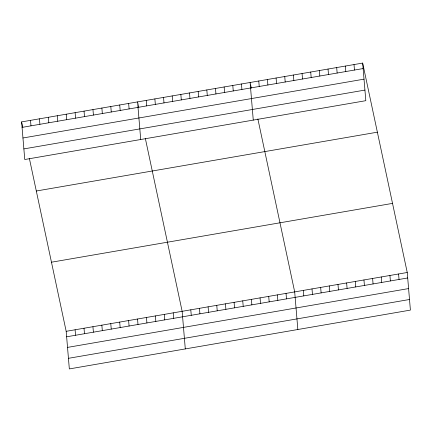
<?xml version="1.0" encoding="UTF-8"?>
<svg xmlns="http://www.w3.org/2000/svg" width="432" height="432" viewBox="0 0 432 432"><rect width="100%" height="100%" fill="white"/><g stroke="black" fill="none" stroke-linecap="round" stroke-linejoin="round"><path stroke-width="0.65" d="M362.664 63.077L365.823 100.683L24.759 159.511L21.6 121.9L362.664 63.077L407.241 272.489L410.4 310.1L69.336 368.923L66.177 331.317L29.354 158.339M22.059 127.381L363.123 68.558M22.95 137.986L364.014 79.159M23.868 148.905L364.932 90.083M36.31 191.009L377.374 132.181M51.467 262.208L392.531 203.386M66.177 331.317L407.241 272.489M66.636 336.798L407.7 277.97M67.527 347.398L408.591 288.576M68.445 358.322L409.509 299.495M251.316 88.144L250.112 82.49L253.271 120.096M257.872 118.93L294.689 291.902L297.848 329.513M138.764 107.557L137.56 101.903L140.719 139.509M145.319 138.337L182.142 311.315L185.296 348.921M21.6 121.9L22.804 127.553M398.585 273.985L399.044 279.466M389.929 275.476L390.388 280.962M381.267 276.971L381.731 282.452M372.611 278.467L373.07 283.948M354.008 64.568L354.467 70.049M363.955 279.958L364.414 285.439M345.352 66.064L345.811 71.545M355.293 281.453L355.757 286.934M336.69 67.554L337.149 73.035M346.637 282.944L347.096 288.425M328.034 69.05L328.493 74.531M337.981 284.44L338.44 289.921M319.378 70.54L319.837 76.021M329.324 285.93L329.783 291.411M310.716 72.036L311.18 77.517M320.663 287.426L321.122 292.907M302.06 73.532L302.519 79.013M312.007 288.916L312.466 294.397M293.404 75.022L293.863 80.503M303.35 290.412L303.809 295.893M284.742 76.518L285.206 81.999M276.086 78.008L276.545 83.489M286.033 293.398L286.492 298.879M267.43 79.504L267.889 84.985M277.376 294.889L277.835 300.37M258.773 80.995L259.232 86.476M268.715 296.384L269.179 301.865M260.059 297.875L260.518 303.356M241.456 83.981L241.915 89.462M251.402 299.371L251.861 304.852M232.799 85.477L233.258 90.958M242.746 300.861L243.205 306.342M224.138 86.967L224.602 92.448M234.085 302.357L234.549 307.838M215.482 88.463L215.941 93.944M225.428 303.847L225.887 309.334M206.825 89.953L207.284 95.434M216.772 305.343L217.231 310.824M198.169 91.449L198.628 96.93M208.111 306.839L208.575 312.32M189.508 92.939L189.967 98.42M199.454 308.329L199.913 313.81M180.851 94.435L181.31 99.916M190.798 309.825L191.257 315.306M172.195 95.926L172.654 101.407M163.534 97.421L163.998 102.902M173.221 312.854L173.68 318.335M154.877 98.912L155.336 104.393M164.3 314.393L164.759 319.874M146.221 100.408L146.68 105.889M155.38 315.932L155.839 321.413M128.644 103.437L129.103 108.918M146.459 317.471L146.918 322.952M119.723 104.976L120.182 110.457M137.538 319.01L137.997 324.491M110.803 106.515L111.262 111.996M128.617 320.549L129.076 326.03M101.882 108.054L102.341 113.535M119.696 322.083L120.161 327.564M92.961 109.593L93.42 115.074M110.776 323.622L111.24 329.103M84.04 111.132L84.499 116.613M101.86 325.161L102.319 330.642M75.119 112.671L75.584 118.152M92.939 326.7L93.398 332.181M66.199 114.21L66.663 119.691M84.019 328.239L84.478 333.72M57.283 115.749L57.742 121.23M75.098 329.778L75.557 335.259M48.362 117.288L48.821 122.769M39.442 118.822L39.901 124.303M30.521 120.361L30.98 125.842"/></g></svg>
